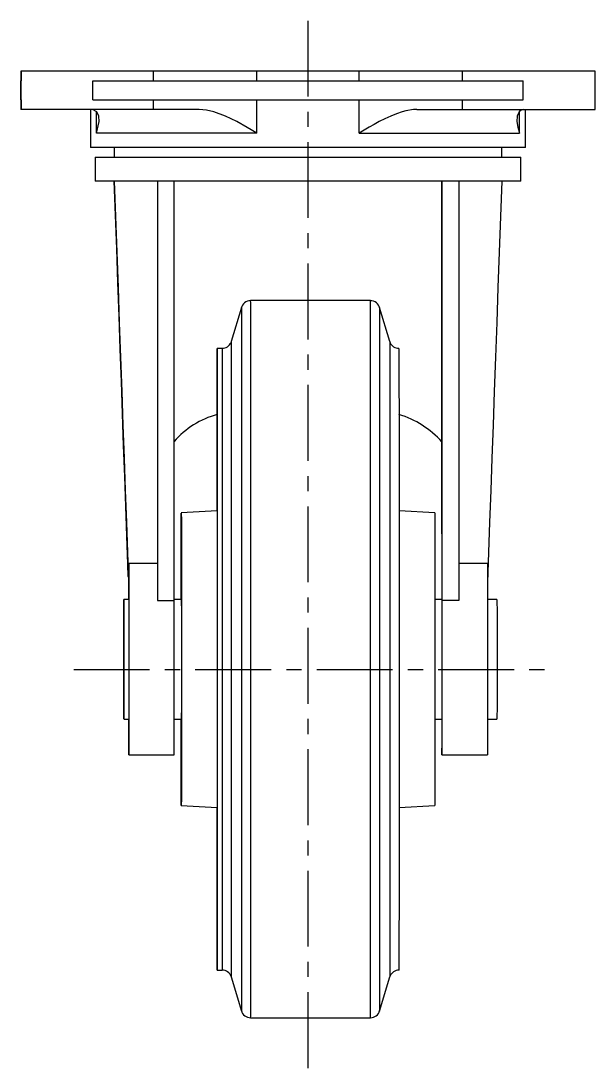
# Model space of a CAD drawing. Extents: x -11 to 576, y -8 to 586.
# Drawn here: x 455.8 to 575.9, y 199.7 to 418.7 of the extents above; entities that cross this region are included whole.
import ezdxf

# ---------------------------------------------------------------- set-up
doc = ezdxf.new("R2010")
doc.units = 0
doc.header["$LTSCALE"] = 0.5
doc.linetypes.add('CENTER', pattern=[50.8, 31.75, -6.35, 6.35, -6.35])
doc.layers.add('MSM_CENTER', color=1, linetype='CENTER')
doc.layers.add('MSM_CONTINUOUS', color=7, linetype='CONTINUOUS')

msp = doc.modelspace()

# ---------------------------------------------------------------- linework, layer by layer
at = {"layer": 'MSM_CENTER'}
for p, q in [((515.86, 199.66), (515.86, 418.66)), ((466.88, 283.05), (565.88, 283.05))]:
    msp.add_line(p, q, dxfattribs=at)
at = {"layer": 'MSM_CONTINUOUS'}
for p, q in [((455.85, 408.16), (455.85, 400.16)), ((575.87, 408.16), (455.85, 408.16)), ((455.87, 408.16), (455.87, 406.16)), ((483.56, 406.16), (483.56, 408.16)), ((505.18, 406.16), (505.18, 408.16)), ((526.56, 406.16), (526.56, 408.16)), ((548.18, 406.16), (548.18, 408.16)), ((575.87, 400.16), (575.87, 408.16)), ((455.85, 402.16), (455.85, 406.16)), ((455.87, 406.16), (455.85, 406.16)), ((455.87, 402.16), (455.87, 406.16)), ((470.87, 402.16), (470.87, 406.16)), ((470.87, 406.16), (560.87, 406.16)), ((560.87, 402.16), (560.87, 406.16)), ((455.87, 402.16), (455.85, 402.16)), ((455.87, 402.16), (455.87, 400.16)), ((470.87, 402.16), (560.87, 402.16)), ((483.56, 400.16), (483.56, 402.16)), ((505.18, 395.16), (505.18, 402.16)), ((526.56, 395.16), (526.56, 402.16)), ((548.18, 400.16), (548.18, 402.16)), ((493.1, 400.16), (455.85, 400.16)), ((470.36, 400.16), (470.36, 392.16)), ((471.73, 399.67), (470.79, 400.16)), ((471.64, 395.16), (471.64, 399.72)), ((472.11, 398.75), (471.73, 399.67)), ((472.19, 397.61), (472.11, 398.75)), ((494.65, 400.02), (493.1, 400.16)), ((496.18, 399.67), (494.65, 400.02)), ((498.64, 398.75), (496.18, 399.67)), ((500.98, 397.61), (498.64, 398.75)), ((533.15, 398.78), (531.95, 398.22)), ((534.35, 399.26), (533.15, 398.78)), ((535.56, 399.67), (534.35, 399.26)), ((536.34, 399.87), (535.56, 399.67)), ((537.89, 400.13), (536.34, 399.87)), ((538.64, 400.16), (537.89, 400.13)), ((538.64, 400.16), (575.87, 400.16)), ((559.62, 398.78), (559.53, 397.61)), ((560, 399.67), (559.62, 398.78)), ((560.41, 400.03), (560, 399.67)), ((560.09, 395.16), (560.09, 399.75)), ((560.94, 400.16), (560.41, 400.03)), ((561.36, 392.16), (561.36, 400.16)), ((471.64, 395.17), (472.19, 397.61)), ((503.11, 396.41), (500.98, 397.61)), ((505.16, 395.17), (503.11, 396.41)), ((528.65, 396.43), (527.61, 395.8)), ((529.7, 397.03), (528.65, 396.43)), ((530.76, 397.61), (529.7, 397.03)), ((531.95, 398.22), (530.76, 397.61)), ((559.53, 397.61), (559.7, 396.43)), ((559.7, 396.43), (560.08, 395.17)), ((471.64, 395.16), (471.64, 395.17)), ((505.18, 395.16), (471.64, 395.16)), ((505.18, 395.16), (505.16, 395.17)), ((526.58, 395.17), (526.56, 395.16)), ((526.56, 395.16), (560.09, 395.16)), ((527.61, 395.8), (526.58, 395.17)), ((560.08, 395.17), (560.09, 395.16)), ((561.36, 392.16), (470.36, 392.16)), ((475.36, 392.16), (475.36, 390.16)), ((556.36, 390.16), (556.36, 392.16)), ((471.36, 390.16), (471.36, 385.16)), ((471.36, 390.16), (560.36, 390.16)), ((560.36, 385.16), (560.36, 390.16)), ((560.36, 385.16), (471.36, 385.16)), ((475.36, 385.16), (475.62, 377.74)), ((475.61, 378.07), (475.36, 385.16)), ((484.36, 385.16), (484.36, 377.75)), ((484.37, 385.16), (484.37, 378.47)), ((487.87, 378.47), (487.87, 385.16)), ((543.85, 385.16), (543.85, 377.72)), ((543.87, 378.47), (543.87, 385.16)), ((547.37, 385.16), (547.37, 378.47)), ((556.36, 385.16), (556.1, 377.74)), ((475.86, 370.99), (475.61, 378.07)), ((475.62, 377.74), (475.89, 370.32)), ((484.36, 377.75), (484.36, 370.36)), ((484.37, 378.47), (484.37, 371.77)), ((487.87, 371.77), (487.87, 378.47)), ((543.85, 377.72), (543.85, 370.3)), ((543.87, 371.77), (543.87, 378.47)), ((547.37, 378.47), (547.37, 371.77)), ((556.1, 377.74), (555.84, 370.32)), ((476.11, 363.94), (475.86, 370.99)), ((475.89, 370.32), (476.15, 362.93)), ((484.36, 370.36), (484.36, 362.99)), ((484.37, 371.77), (484.37, 365.09)), ((487.87, 365.09), (487.87, 371.77)), ((543.85, 370.3), (543.85, 362.92)), ((543.87, 365.09), (543.87, 371.77)), ((547.37, 371.77), (547.37, 365.09)), ((555.84, 370.32), (555.58, 362.93)), ((476.36, 356.94), (476.11, 363.94)), ((484.37, 365.09), (484.37, 358.43)), ((487.87, 358.43), (487.87, 365.09)), ((543.87, 358.43), (543.87, 365.09)), ((547.37, 365.09), (547.37, 358.43)), ((476.15, 362.93), (476.41, 355.6)), ((484.36, 362.99), (484.36, 355.67)), ((543.85, 362.92), (543.85, 355.59)), ((555.58, 362.93), (555.32, 355.6)), ((528.9, 360.16), (503.87, 360.16)), ((503.87, 360.15), (503.87, 360.16)), ((503.88, 359.88), (503.87, 360.15)), ((503.88, 359.26), (503.88, 359.88)), ((503.88, 358.28), (503.88, 359.26)), ((528.9, 360.15), (528.9, 360.16)), ((528.9, 359.88), (528.9, 360.15)), ((528.9, 359.26), (528.9, 359.88)), ((528.9, 358.28), (528.9, 359.26)), ((484.37, 358.43), (484.37, 351.83)), ((487.87, 351.83), (487.87, 358.43)), ((501.96, 358.74), (499.81, 351.59)), ((501.96, 358.74), (501.96, 358.73)), ((501.96, 358.73), (501.96, 358.46)), ((501.96, 358.46), (501.96, 357.85)), ((501.96, 357.85), (501.96, 356.89)), ((503.88, 356.96), (503.88, 358.28)), ((528.9, 356.96), (528.9, 358.28)), ((532.96, 351.59), (530.81, 358.74)), ((530.81, 358.74), (530.81, 358.73)), ((530.81, 358.73), (530.81, 358.46)), ((530.81, 358.46), (530.82, 357.85)), ((530.82, 357.85), (530.82, 356.89)), ((543.87, 351.83), (543.87, 358.43)), ((547.37, 358.43), (547.37, 351.83)), ((476.6, 350.02), (476.36, 356.94)), ((476.41, 355.6), (476.66, 348.34)), ((484.36, 355.67), (484.36, 348.43)), ((501.96, 356.89), (501.96, 355.59)), ((501.96, 355.59), (501.97, 353.96)), ((503.88, 355.29), (503.88, 356.96)), ((503.88, 353.29), (503.88, 355.29)), ((528.91, 355.29), (528.9, 356.96)), ((528.91, 353.29), (528.91, 355.29)), ((530.82, 356.89), (530.82, 355.59)), ((530.82, 355.59), (530.82, 353.96)), ((543.85, 355.59), (543.85, 348.34)), ((555.32, 355.6), (555.06, 348.34)), ((501.97, 353.96), (501.97, 351.99)), ((503.88, 350.96), (503.88, 353.29)), ((528.91, 350.96), (528.91, 353.29)), ((530.82, 353.96), (530.82, 351.99)), ((484.37, 351.83), (484.37, 345.29)), ((487.87, 345.29), (487.87, 351.83)), ((499.81, 351.59), (499.81, 351.54)), ((499.81, 351.54), (499.81, 351.19)), ((499.81, 351.19), (499.82, 350.48)), ((499.82, 350.48), (499.82, 349.43)), ((501.97, 351.99), (501.97, 349.71)), ((503.89, 348.32), (503.88, 350.96)), ((528.91, 348.32), (528.91, 350.96)), ((530.82, 351.99), (530.82, 349.71)), ((532.96, 351.59), (532.96, 351.54)), ((532.96, 351.54), (532.96, 351.19)), ((532.96, 351.19), (532.96, 350.48)), ((532.96, 350.48), (532.96, 349.43)), ((543.87, 345.29), (543.87, 351.83)), ((547.37, 351.83), (547.37, 345.29)), ((476.85, 343.19), (476.6, 350.02)), ((476.66, 348.34), (476.92, 341.17)), ((484.36, 348.43), (484.36, 341.28)), ((497.9, 350.16), (496.87, 350.16)), ((496.87, 350.06), (496.87, 350.15)), ((496.87, 350.15), (496.87, 349.89)), ((496.87, 349.62), (496.87, 350.06)), ((496.87, 349.89), (496.88, 349.27)), ((496.87, 348.82), (496.87, 349.62)), ((496.87, 347.68), (496.87, 348.82)), ((496.88, 349.27), (496.88, 348.3)), ((496.88, 348.3), (496.88, 346.98)), ((497.9, 350.16), (497.9, 350.15)), ((497.9, 350.15), (497.9, 349.89)), ((497.9, 349.89), (497.9, 349.27)), ((497.9, 349.27), (497.9, 348.3)), ((497.9, 348.3), (497.9, 346.98)), ((499.82, 349.43), (499.82, 348.03)), ((501.97, 349.71), (501.97, 347.12)), ((503.89, 345.38), (503.89, 348.32)), ((528.91, 345.38), (528.91, 348.32)), ((530.82, 349.71), (530.83, 347.12)), ((532.96, 349.43), (532.96, 348.03)), ((534.87, 350.16), (534.87, 350.15)), ((534.87, 350.16), (534.87, 350.15)), ((534.87, 350.15), (534.87, 349.89)), ((534.87, 349.89), (534.88, 349.27)), ((534.88, 349.27), (534.88, 348.3)), ((534.88, 348.3), (534.88, 346.98)), ((543.85, 348.34), (543.85, 341.18)), ((555.06, 348.34), (554.81, 341.17)), ((496.86, 344.38), (496.87, 346.2)), ((496.87, 346.2), (496.87, 347.68)), ((496.87, 345.76), (496.87, 346.11)), ((496.87, 346.11), (496.87, 346.11)), ((496.87, 346.11), (496.88, 345.76)), ((496.88, 346.98), (496.88, 345.33)), ((497.9, 346.98), (497.9, 345.33)), ((499.82, 348.03), (499.82, 346.3)), ((499.82, 346.3), (499.82, 344.24)), ((501.97, 347.12), (501.97, 344.23)), ((530.83, 347.12), (530.83, 344.23)), ((532.96, 348.03), (532.97, 346.3)), ((532.97, 346.3), (532.97, 344.24)), ((534.88, 346.98), (534.88, 345.33)), ((484.37, 345.29), (484.37, 338.83)), ((487.87, 338.83), (487.87, 345.29)), ((496.86, 342.24), (496.86, 344.38)), ((496.87, 345.04), (496.87, 345.76)), ((496.87, 343.98), (496.87, 345.04)), ((496.87, 342.57), (496.87, 343.98)), ((496.88, 345.76), (496.88, 345.04)), ((496.88, 345.33), (496.88, 343.35)), ((496.88, 345.04), (496.88, 343.98)), ((496.88, 343.98), (496.88, 342.57)), ((497.9, 345.33), (497.91, 343.35)), ((499.82, 344.24), (499.82, 341.86)), ((501.97, 344.23), (501.97, 341.07)), ((503.89, 342.15), (503.89, 345.38)), ((528.91, 342.15), (528.91, 345.38)), ((530.83, 344.23), (530.83, 341.07)), ((532.97, 344.24), (532.97, 341.86)), ((534.88, 345.33), (534.88, 343.35)), ((543.87, 338.83), (543.87, 345.29)), ((547.37, 345.29), (547.37, 338.83)), ((477.08, 336.46), (476.85, 343.19)), ((496.86, 340.82), (496.87, 342.57)), ((496.86, 339.78), (496.86, 342.24)), ((496.88, 343.35), (496.88, 341.05)), ((496.88, 342.57), (496.88, 340.82)), ((497.91, 343.35), (497.91, 341.05)), ((499.82, 341.86), (499.83, 339.19)), ((503.89, 338.65), (503.89, 342.15)), ((528.91, 338.65), (528.91, 342.15)), ((532.97, 341.86), (532.97, 339.19)), ((534.88, 343.35), (534.88, 341.05)), ((476.92, 341.17), (477.17, 334.12)), ((484.36, 341.28), (484.36, 334.25)), ((496.86, 338.75), (496.86, 340.82)), ((496.86, 337.03), (496.86, 339.78)), ((496.88, 341.05), (496.89, 338.45)), ((496.88, 340.82), (496.88, 338.75)), ((497.91, 341.05), (497.91, 338.45)), ((501.97, 341.07), (501.97, 337.63)), ((530.83, 341.07), (530.83, 337.63)), ((534.88, 341.05), (534.89, 338.45)), ((543.85, 341.18), (543.85, 334.13)), ((554.81, 341.17), (554.56, 334.12)), ((484.37, 338.83), (484.37, 332.48)), ((487.87, 332.48), (487.87, 338.83)), ((496.86, 336.36), (496.86, 338.75)), ((496.88, 338.75), (496.88, 336.36)), ((496.89, 338.45), (496.89, 335.55)), ((497.91, 338.45), (497.91, 335.55)), ((499.83, 339.19), (499.83, 336.22)), ((501.97, 337.63), (501.98, 333.95)), ((503.89, 334.9), (503.89, 338.65)), ((528.92, 334.9), (528.91, 338.65)), ((530.83, 337.63), (530.83, 333.95)), ((532.97, 339.19), (532.97, 336.22)), ((534.89, 338.45), (534.89, 335.55)), ((543.87, 332.48), (543.87, 338.83)), ((547.37, 338.83), (547.37, 332.48)), ((477.32, 329.86), (477.08, 336.46)), ((496.86, 334), (496.86, 337.03)), ((496.86, 333.67), (496.86, 336.36)), ((496.88, 336.36), (496.89, 333.67)), ((496.89, 335.55), (496.89, 332.38)), ((497.91, 335.55), (497.91, 332.38)), ((499.83, 336.22), (499.83, 332.98)), ((532.97, 336.22), (532.97, 332.98)), ((534.89, 335.55), (534.89, 332.38)), ((477.17, 334.12), (477.41, 327.2)), ((484.36, 334.25), (484.36, 327.35)), ((496.86, 330.7), (496.86, 334)), ((496.86, 330.7), (496.86, 333.67)), ((496.89, 333.67), (496.89, 330.7)), ((499.83, 332.98), (499.83, 329.49)), ((501.98, 333.95), (501.98, 330.04)), ((503.89, 330.91), (503.89, 334.9)), ((528.92, 330.91), (528.92, 334.9)), ((530.83, 333.95), (530.83, 330.04)), ((532.97, 332.98), (532.97, 329.49)), ((543.85, 334.13), (543.85, 327.22)), ((554.56, 334.12), (554.31, 327.2)), ((484.37, 332.48), (484.37, 326.25)), ((487.87, 326.25), (487.87, 332.48)), ((496.86, 327.15), (496.86, 330.7)), ((496.86, 327.46), (496.86, 330.7)), ((496.89, 332.38), (496.89, 328.95)), ((496.89, 330.7), (496.89, 327.46)), ((497.91, 332.38), (497.91, 328.95)), ((503.89, 326.7), (503.89, 330.91)), ((528.92, 326.7), (528.92, 330.91)), ((534.89, 332.38), (534.89, 328.95)), ((543.87, 326.25), (543.87, 332.48)), ((547.37, 332.48), (547.37, 326.25)), ((477.55, 323.4), (477.32, 329.86)), ((496.89, 328.95), (496.89, 325.29)), ((497.91, 328.95), (497.91, 325.29)), ((499.83, 329.49), (499.83, 325.76)), ((501.98, 330.04), (501.98, 325.91)), ((530.83, 330.04), (530.83, 325.91)), ((532.97, 329.49), (532.97, 325.76)), ((534.89, 328.95), (534.89, 325.29)), ((477.41, 327.2), (477.65, 320.44)), ((484.36, 327.35), (484.37, 320.6)), ((496.86, 323.97), (496.86, 327.46)), ((496.86, 323.37), (496.86, 327.15)), ((496.89, 327.46), (496.89, 323.97)), ((503.89, 322.29), (503.89, 326.7)), ((528.92, 322.29), (528.92, 326.7)), ((543.85, 327.22), (543.86, 320.46)), ((554.31, 327.2), (554.08, 320.44)), ((484.37, 326.25), (484.37, 320.15)), ((487.87, 320.15), (487.87, 326.25)), ((496.89, 325.29), (496.89, 321.4)), ((497.91, 325.29), (497.91, 321.4)), ((499.83, 325.76), (499.83, 321.81)), ((501.98, 325.91), (501.98, 321.58)), ((530.83, 325.91), (530.83, 321.58)), ((532.97, 325.76), (532.98, 321.81)), ((534.89, 325.29), (534.89, 321.4)), ((543.87, 320.15), (543.87, 326.25)), ((547.37, 326.25), (547.37, 320.15)), ((477.77, 317.1), (477.55, 323.4)), ((496.85, 319.38), (496.86, 323.37)), ((496.86, 320.25), (496.86, 323.97)), ((496.89, 323.97), (496.89, 320.25)), ((503.9, 317.7), (503.89, 322.29)), ((528.92, 317.7), (528.92, 322.29)), ((477.65, 320.44), (477.89, 313.85)), ((484.37, 320.6), (484.37, 314.03)), ((484.37, 320.15), (484.37, 314.21)), ((487.87, 314.21), (487.87, 320.15)), ((496.86, 316.33), (496.86, 320.25)), ((496.89, 321.4), (496.89, 317.32)), ((496.89, 320.25), (496.89, 316.33)), ((497.91, 321.4), (497.92, 317.32)), ((499.83, 321.81), (499.83, 317.67)), ((501.98, 321.58), (501.98, 317.09)), ((530.83, 321.58), (530.83, 317.09)), ((532.98, 321.81), (532.98, 317.67)), ((534.89, 321.4), (534.89, 317.32)), ((543.86, 320.46), (543.86, 313.87)), ((543.87, 314.21), (543.87, 320.15)), ((547.37, 320.15), (547.37, 314.21)), ((554.08, 320.44), (553.84, 313.85)), ((496.85, 316.17), (496.85, 319.38)), ((499.83, 317.67), (499.83, 313.36)), ((503.9, 312.96), (503.9, 317.7)), ((528.92, 312.96), (528.92, 317.7)), ((532.98, 317.67), (532.98, 313.36)), ((477.99, 310.98), (477.77, 317.1)), ((496.89, 316.17), (489.37, 315.77)), ((489.37, 315.37), (489.37, 315.73)), ((489.37, 315.73), (489.37, 315.73)), ((489.37, 315.73), (489.37, 315.37)), ((489.37, 314.66), (489.37, 315.37)), ((489.37, 315.37), (489.38, 314.66)), ((496.86, 316.17), (496.86, 316.33)), ((496.89, 317.32), (496.89, 313.06)), ((496.89, 316.33), (496.89, 312.23)), ((497.92, 317.32), (497.92, 313.06)), ((501.98, 317.09), (501.98, 312.44)), ((530.83, 317.09), (530.83, 312.44)), ((534.89, 317.32), (534.89, 313.06)), ((542.37, 315.77), (534.89, 316.17)), ((542.37, 315.77), (542.37, 315.73)), ((542.37, 315.73), (542.37, 315.37)), ((542.37, 315.37), (542.38, 314.66)), ((477.89, 313.85), (478.12, 307.46)), ((484.37, 314.21), (484.38, 308.44)), ((484.37, 314.03), (484.37, 307.66)), ((487.88, 308.44), (487.87, 314.21)), ((489.37, 313.6), (489.37, 314.66)), ((489.37, 312.21), (489.37, 313.6)), ((489.38, 314.66), (489.38, 313.6)), ((489.38, 313.6), (489.38, 312.21)), ((499.83, 313.36), (499.83, 308.89)), ((532.98, 313.36), (532.98, 308.89)), ((542.38, 314.66), (542.38, 313.6)), ((542.38, 313.6), (542.38, 312.21)), ((543.86, 313.87), (543.86, 307.47)), ((543.88, 308.44), (543.87, 314.21)), ((547.37, 314.21), (547.38, 308.44)), ((553.84, 313.85), (553.62, 307.46)), ((489.37, 310.5), (489.37, 312.21)), ((489.38, 312.21), (489.38, 310.5)), ((496.89, 313.06), (496.89, 308.64)), ((496.89, 312.23), (496.89, 307.96)), ((497.92, 313.06), (497.92, 308.64)), ((501.98, 312.44), (501.98, 307.66)), ((503.9, 308.09), (503.9, 312.96)), ((528.92, 308.09), (528.92, 312.96)), ((530.83, 312.44), (530.84, 307.66)), ((534.89, 313.06), (534.89, 308.64)), ((542.38, 312.21), (542.38, 310.5)), ((478.2, 305.05), (477.99, 310.98)), ((489.37, 308.49), (489.37, 310.5)), ((489.38, 310.5), (489.38, 308.49)), ((499.83, 308.89), (499.83, 304.3)), ((532.98, 308.89), (532.98, 304.3)), ((542.38, 310.5), (542.38, 308.49)), ((478.12, 307.46), (478.34, 301.28)), ((484.37, 307.66), (484.37, 305.16)), ((484.38, 308.44), (484.38, 302.85)), ((487.88, 302.85), (487.88, 308.44)), ((489.37, 308.38), (489.37, 308.65)), ((489.37, 308.65), (489.37, 308.56)), ((489.37, 308.56), (489.37, 308.12)), ((489.37, 306.21), (489.37, 308.49)), ((489.37, 307.77), (489.37, 308.38)), ((489.37, 308.12), (489.38, 307.33)), ((489.37, 306.8), (489.37, 307.77)), ((489.37, 305.51), (489.37, 306.8)), ((489.38, 308.49), (489.38, 306.21)), ((489.38, 307.33), (489.38, 306.2)), ((496.89, 308.64), (496.89, 304.1)), ((496.89, 307.96), (496.89, 303.57)), ((497.92, 308.64), (497.92, 304.1)), ((501.98, 307.66), (501.98, 302.77)), ((503.9, 303.11), (503.9, 308.09)), ((528.92, 303.11), (528.92, 308.09)), ((530.84, 307.66), (530.84, 302.77)), ((534.89, 308.64), (534.89, 304.1)), ((542.38, 308.49), (542.38, 306.21)), ((543.86, 307.47), (543.86, 301.27)), ((543.88, 302.85), (543.88, 308.44)), ((547.38, 308.44), (547.38, 302.85)), ((553.62, 307.46), (553.4, 301.28)), ((478.29, 302.46), (478.2, 305.05)), ((484.37, 305.16), (478.37, 305.16)), ((478.37, 305.07), (478.37, 305.15)), ((478.37, 305.15), (478.37, 304.85)), ((478.37, 304.64), (478.37, 305.07)), ((478.37, 304.85), (478.37, 304.2)), ((478.37, 303.85), (478.37, 304.64)), ((484.37, 305.16), (484.37, 305.08)), ((484.37, 305.08), (484.37, 304.64)), ((484.37, 304.64), (484.38, 303.85)), ((489.36, 303.69), (489.37, 306.21)), ((489.37, 303.92), (489.37, 305.51)), ((489.38, 306.21), (489.38, 303.69)), ((489.38, 306.2), (489.38, 304.75)), ((489.38, 304.75), (489.38, 303.01)), ((542.38, 306.21), (542.38, 303.69)), ((553.37, 305.16), (547.38, 305.16)), ((553.37, 305.16), (553.37, 305.15)), ((553.37, 305.15), (553.37, 304.85)), ((553.37, 304.85), (553.37, 304.2)), ((478.37, 304.2), (478.38, 303.21)), ((478.37, 302.72), (478.37, 303.85)), ((478.37, 301.28), (478.37, 302.72)), ((478.38, 303.21), (478.38, 301.88)), ((484.38, 303.85), (484.38, 302.71)), ((484.38, 302.85), (484.38, 297.47)), ((484.38, 302.71), (484.38, 301.25)), ((487.88, 297.47), (487.88, 302.85)), ((489.36, 300.94), (489.36, 303.69)), ((489.37, 302.03), (489.37, 303.92)), ((489.38, 303.69), (489.38, 300.94)), ((489.38, 303.01), (489.38, 300.99)), ((496.89, 304.1), (496.89, 299.46)), ((496.89, 303.57), (496.89, 299.06)), ((497.92, 304.1), (497.92, 299.46)), ((499.83, 304.3), (499.83, 299.61)), ((501.98, 302.77), (501.98, 297.8)), ((503.9, 298.04), (503.9, 303.11)), ((528.92, 298.04), (528.92, 303.11)), ((530.84, 302.77), (530.84, 297.8)), ((532.98, 304.3), (532.98, 299.61)), ((534.89, 304.1), (534.89, 299.46)), ((542.38, 303.69), (542.38, 300.94)), ((543.88, 297.47), (543.88, 302.85)), ((547.38, 302.85), (547.38, 297.47)), ((553.37, 304.2), (553.38, 303.21)), ((553.38, 303.21), (553.38, 301.88)), ((478.37, 301.28), (478.34, 301.28)), ((478.37, 301.17), (478.37, 301.28)), ((478.37, 301.05), (478.37, 301.17)), ((478.37, 300.94), (478.37, 301.05)), ((478.37, 300.82), (478.37, 300.94)), ((478.37, 300.7), (478.37, 300.82)), ((478.37, 300.59), (478.37, 300.7)), ((478.37, 300.47), (478.37, 300.59)), ((478.37, 300.34), (478.37, 300.47)), ((478.37, 298.45), (478.37, 300.34)), ((478.38, 301.88), (478.38, 300.25)), ((478.38, 300.25), (478.38, 298.35)), ((484.38, 301.25), (484.38, 299.49)), ((489.36, 298.02), (489.36, 300.94)), ((489.37, 299.9), (489.37, 302.03)), ((489.38, 300.99), (489.38, 298.74)), ((489.38, 300.94), (489.38, 298.02)), ((542.38, 300.94), (542.38, 298.02)), ((543.86, 301.27), (543.86, 297.66)), ((553.38, 301.88), (553.38, 300.25)), ((553.38, 301.28), (553.4, 301.28)), ((553.39, 300.82), (553.38, 300.7)), ((553.38, 300.7), (553.38, 300.59)), ((553.38, 300.59), (553.38, 300.58)), ((553.38, 300.25), (553.38, 298.35)), ((553.4, 301.16), (553.39, 301.05)), ((553.39, 301.05), (553.39, 300.94)), ((553.39, 300.94), (553.39, 300.82)), ((553.4, 301.28), (553.4, 301.16)), ((478.37, 297.66), (478.37, 298.45)), ((478.38, 298.35), (478.38, 296.21)), ((484.38, 299.49), (484.38, 297.47)), ((489.36, 297.66), (489.36, 298.02)), ((489.37, 297.66), (489.37, 299.9)), ((489.38, 298.74), (489.38, 296.28)), ((489.38, 298.02), (489.38, 294.94)), ((496.89, 299.46), (496.89, 294.74)), ((496.89, 299.06), (496.89, 294.47)), ((497.92, 299.46), (497.92, 294.74)), ((499.83, 299.61), (499.83, 294.83)), ((503.9, 292.92), (503.9, 298.04)), ((528.92, 292.92), (528.92, 298.04)), ((532.98, 299.61), (532.98, 294.83)), ((534.89, 299.46), (534.89, 294.74)), ((542.38, 298.02), (542.38, 294.94)), ((553.38, 298.35), (553.38, 296.21)), ((478.37, 297.66), (477.37, 297.66)), ((477.37, 297.56), (477.37, 297.65)), ((477.37, 297.65), (477.37, 297.38)), ((477.37, 297.11), (477.37, 297.56)), ((477.37, 297.38), (477.37, 296.76)), ((477.37, 296.32), (477.37, 297.11)), ((477.37, 296.76), (477.38, 295.81)), ((477.37, 295.21), (477.37, 296.32)), ((477.38, 295.81), (477.38, 294.55)), ((478.38, 296.21), (478.38, 293.86)), ((484.38, 297.47), (487.88, 297.47)), ((489.37, 297.66), (487.88, 297.66)), ((487.88, 295.19), (487.88, 297.47)), ((489.37, 297.66), (489.37, 297.65)), ((489.37, 297.65), (489.37, 297.38)), ((489.37, 297.38), (489.37, 296.76)), ((489.37, 296.76), (489.38, 295.81)), ((489.38, 296.28), (489.38, 293.65)), ((489.38, 295.81), (489.38, 294.55)), ((501.98, 297.8), (501.98, 292.77)), ((530.84, 297.8), (530.84, 292.77)), ((543.87, 297.66), (542.38, 297.66)), ((547.38, 297.47), (543.88, 297.47)), ((543.88, 295.19), (543.88, 297.47)), ((555.37, 297.66), (553.38, 297.66)), ((553.38, 296.21), (553.38, 293.86)), ((555.37, 297.66), (555.37, 297.65)), ((555.37, 297.65), (555.37, 297.38)), ((555.37, 297.38), (555.37, 296.76)), ((555.37, 296.76), (555.38, 295.81)), ((555.38, 295.81), (555.38, 294.55)), ((477.37, 293.81), (477.37, 295.21)), ((477.37, 292.16), (477.37, 293.81)), ((477.38, 294.55), (477.38, 293.02)), ((478.38, 293.86), (478.38, 291.36)), ((487.88, 292.73), (487.88, 295.19)), ((489.38, 294.94), (489.38, 291.74)), ((489.38, 294.55), (489.38, 293.02)), ((489.38, 293.65), (489.38, 290.89)), ((496.89, 294.74), (496.89, 289.96)), ((496.89, 294.47), (496.89, 289.83)), ((497.92, 294.74), (497.92, 289.96)), ((499.83, 294.83), (499.83, 290.01)), ((532.98, 294.83), (532.98, 290.01)), ((534.89, 294.74), (534.89, 289.96)), ((542.38, 294.94), (542.38, 291.74)), ((543.88, 292.73), (543.88, 295.19)), ((553.38, 293.86), (553.38, 291.36)), ((555.38, 294.55), (555.38, 293.02)), ((477.37, 290.31), (477.37, 292.16)), ((477.38, 293.02), (477.38, 291.26)), ((478.38, 291.36), (478.38, 288.75)), ((487.88, 290.12), (487.88, 292.73)), ((489.38, 293.02), (489.38, 291.26)), ((489.38, 291.74), (489.38, 288.47)), ((501.98, 292.77), (501.98, 287.7)), ((503.9, 287.75), (503.9, 292.92)), ((528.92, 287.75), (528.92, 292.92)), ((530.84, 292.77), (530.84, 287.7)), ((542.38, 291.74), (542.38, 288.47)), ((543.88, 290.12), (543.88, 292.73)), ((553.38, 291.36), (553.38, 288.75)), ((555.38, 293.02), (555.38, 291.26)), ((477.37, 288.31), (477.37, 290.31)), ((477.38, 291.26), (477.38, 289.33)), ((477.38, 289.33), (477.38, 287.28)), ((487.88, 287.43), (487.88, 290.12)), ((489.38, 291.26), (489.38, 289.33)), ((489.38, 290.89), (489.38, 288.05)), ((489.38, 289.33), (489.38, 287.28)), ((496.89, 289.96), (496.89, 285.16)), ((496.89, 289.83), (496.89, 285.16)), ((497.92, 289.96), (497.92, 285.16)), ((499.83, 290.01), (499.83, 285.16)), ((532.98, 290.01), (532.98, 285.16)), ((534.89, 289.96), (534.89, 285.16)), ((543.88, 287.43), (543.88, 290.12)), ((555.38, 291.26), (555.38, 289.33)), ((555.38, 289.33), (555.38, 287.28)), ((477.37, 286.22), (477.37, 288.31)), ((477.38, 287.28), (477.38, 285.16)), ((478.38, 288.75), (478.38, 286.07)), ((487.88, 284.69), (487.88, 287.43)), ((489.38, 288.47), (489.38, 285.16)), ((489.38, 288.05), (489.38, 285.16)), ((489.38, 287.28), (489.38, 285.16)), ((501.98, 287.7), (501.98, 282.62)), ((503.9, 282.57), (503.9, 287.75)), ((528.92, 282.57), (528.92, 287.75)), ((530.84, 287.7), (530.84, 282.62)), ((542.38, 288.47), (542.38, 285.16)), ((543.88, 284.69), (543.88, 287.43)), ((553.38, 288.75), (553.38, 286.07)), ((555.38, 287.28), (555.38, 285.16)), ((477.37, 284.1), (477.37, 286.22)), ((477.38, 285.16), (477.38, 283.05)), ((478.38, 286.07), (478.38, 283.37)), ((489.38, 285.16), (489.38, 283.05)), ((489.38, 285.16), (489.38, 281.85)), ((489.38, 285.16), (489.38, 282.27)), ((496.89, 285.16), (496.89, 280.36)), ((496.89, 285.16), (496.89, 280.49)), ((497.92, 285.16), (497.92, 280.36)), ((499.83, 285.16), (499.83, 280.31)), ((532.98, 285.16), (532.98, 280.31)), ((534.89, 285.16), (534.89, 280.36)), ((542.38, 285.16), (542.38, 281.85)), ((553.38, 286.07), (553.38, 283.37)), ((555.38, 285.16), (555.38, 283.05)), ((477.37, 282.01), (477.37, 284.1)), ((477.38, 283.05), (477.38, 281)), ((478.38, 283.37), (478.38, 280.71)), ((487.88, 281.95), (487.88, 284.69)), ((489.38, 283.05), (489.38, 281)), ((501.98, 282.62), (501.98, 277.56)), ((503.9, 277.41), (503.9, 282.57)), ((528.92, 277.41), (528.92, 282.57)), ((530.84, 282.62), (530.84, 277.56)), ((543.88, 281.95), (543.88, 284.69)), ((553.38, 283.37), (553.38, 280.71)), ((555.38, 283.05), (555.38, 281)), ((477.37, 280.01), (477.37, 282.01)), ((477.38, 281), (477.38, 279.07)), ((478.38, 280.71), (478.38, 278.12)), ((487.88, 279.28), (487.88, 281.95)), ((489.38, 282.27), (489.38, 279.43)), ((489.38, 281.85), (489.38, 278.58)), ((489.38, 281), (489.38, 279.07)), ((496.89, 280.49), (496.89, 275.85)), ((496.89, 280.36), (496.89, 275.59)), ((497.92, 280.36), (497.92, 275.59)), ((534.89, 280.36), (534.89, 275.59)), ((542.38, 281.85), (542.38, 278.58)), ((543.88, 279.28), (543.88, 281.95)), ((553.38, 280.71), (553.38, 278.12)), ((555.38, 281), (555.38, 279.07)), ((477.37, 278.16), (477.37, 280.01)), ((477.37, 276.51), (477.37, 278.16)), ((477.38, 279.07), (477.38, 277.31)), ((487.88, 276.72), (487.88, 279.28)), ((489.38, 279.43), (489.38, 276.67)), ((489.38, 279.07), (489.38, 277.31)), ((489.38, 278.58), (489.38, 275.39)), ((499.83, 280.31), (499.83, 275.49)), ((532.98, 280.31), (532.98, 275.49)), ((542.38, 278.58), (542.38, 275.39)), ((543.88, 276.72), (543.88, 279.28)), ((555.38, 279.07), (555.38, 277.31)), ((477.37, 275.11), (477.37, 276.51)), ((477.38, 277.31), (477.38, 275.78)), ((478.38, 278.12), (478.38, 275.67)), ((487.88, 274.32), (487.88, 276.72)), ((489.38, 277.31), (489.38, 275.78)), ((489.38, 276.67), (489.38, 274.04)), ((501.98, 277.56), (501.98, 272.53)), ((503.9, 272.28), (503.9, 277.41)), ((528.92, 272.28), (528.92, 277.41)), ((530.84, 277.56), (530.84, 272.53)), ((543.88, 274.32), (543.88, 276.72)), ((553.38, 278.12), (553.38, 275.67)), ((555.38, 277.31), (555.38, 275.78)), ((477.37, 274), (477.37, 275.11)), ((477.38, 274.52), (477.37, 273.56)), ((477.37, 273.21), (477.37, 274)), ((477.38, 275.78), (477.38, 274.52)), ((478.38, 275.67), (478.38, 273.39)), ((487.88, 272.12), (487.88, 274.32)), ((489.38, 274.52), (489.37, 273.56)), ((489.38, 275.78), (489.38, 274.52)), ((489.38, 275.39), (489.38, 272.31)), ((489.38, 274.04), (489.38, 271.58)), ((496.89, 275.85), (496.89, 271.26)), ((496.89, 275.59), (496.89, 270.87)), ((497.92, 275.59), (497.92, 270.87)), ((499.83, 275.49), (499.83, 270.72)), ((532.98, 275.49), (532.98, 270.72)), ((534.89, 275.59), (534.89, 270.87)), ((542.38, 275.39), (542.38, 272.31)), ((543.88, 272.12), (543.88, 274.32)), ((553.38, 275.67), (553.38, 273.39)), ((555.38, 274.52), (555.37, 273.56)), ((555.38, 275.78), (555.38, 274.52)), ((477.37, 273.56), (477.37, 272.94)), ((477.37, 272.76), (477.37, 273.21)), ((477.37, 272.94), (477.37, 272.67)), ((477.37, 272.67), (477.37, 272.76)), ((477.37, 272.66), (478.37, 272.66)), ((478.37, 271.42), (478.37, 272.66)), ((478.38, 273.39), (478.38, 271.32)), ((487.88, 272.66), (489.37, 272.66)), ((487.88, 270.17), (487.88, 272.12)), ((489.36, 272.31), (489.36, 272.66)), ((489.36, 269.38), (489.36, 272.31)), ((489.37, 273.56), (489.37, 272.94)), ((489.37, 272.94), (489.37, 272.67)), ((489.37, 272.67), (489.37, 272.66)), ((489.37, 270.43), (489.37, 272.66)), ((489.38, 272.31), (489.38, 269.38)), ((489.38, 271.58), (489.38, 269.33)), ((501.98, 272.53), (501.98, 267.55)), ((503.9, 267.21), (503.9, 272.28)), ((528.92, 267.21), (528.92, 272.28)), ((530.84, 272.53), (530.84, 267.55)), ((542.38, 272.66), (543.87, 272.66)), ((542.38, 272.31), (542.38, 269.38)), ((543.87, 272.66), (543.87, 269.23)), ((543.88, 270.17), (543.88, 272.12)), ((553.38, 273.39), (553.38, 271.32)), ((553.38, 272.66), (555.37, 272.66)), ((555.37, 273.56), (555.37, 272.94)), ((555.37, 272.94), (555.37, 272.67)), ((555.37, 272.67), (555.37, 272.66)), ((478.37, 269.59), (478.37, 271.42)), ((478.37, 268.04), (478.37, 269.59)), ((478.38, 271.32), (478.38, 269.5)), ((478.38, 269.5), (478.38, 267.97)), ((487.88, 268.5), (487.88, 270.17)), ((489.36, 266.64), (489.36, 269.38)), ((489.37, 268.29), (489.37, 270.43)), ((489.38, 269.38), (489.38, 266.64)), ((496.89, 271.26), (496.89, 266.76)), ((496.89, 270.87), (496.89, 266.22)), ((497.92, 270.87), (497.92, 266.22)), ((499.83, 270.72), (499.83, 266.03)), ((532.98, 270.72), (532.98, 266.03)), ((534.89, 270.87), (534.89, 266.22)), ((542.38, 269.38), (542.38, 266.64)), ((543.88, 268.5), (543.88, 270.17)), ((553.38, 271.32), (553.38, 269.5)), ((553.38, 269.5), (553.38, 267.97)), ((478.37, 266.81), (478.37, 268.04)), ((478.38, 267.97), (478.38, 266.75)), ((487.88, 267.14), (487.88, 268.5)), ((489.37, 266.41), (489.37, 268.29)), ((489.38, 269.33), (489.38, 267.32)), ((489.38, 267.32), (489.38, 265.57)), ((501.98, 267.55), (501.98, 262.67)), ((503.9, 262.23), (503.9, 267.21)), ((528.92, 262.23), (528.92, 267.21)), ((530.84, 267.55), (530.84, 262.67)), ((543.87, 269.23), (543.87, 267.73)), ((543.87, 267.73), (543.87, 266.55)), ((543.88, 267.14), (543.88, 268.5)), ((553.38, 267.97), (553.38, 266.75)), ((478.37, 265.91), (478.37, 266.81)), ((478.38, 266.75), (478.37, 265.87)), ((478.37, 265.35), (478.37, 265.91)), ((478.37, 265.87), (478.37, 265.34)), ((478.37, 265.16), (478.37, 265.35)), ((478.37, 265.34), (478.37, 265.16)), ((478.37, 265.16), (487.87, 265.16)), ((487.87, 266.12), (487.88, 267.14)), ((487.87, 265.47), (487.87, 266.12)), ((487.87, 265.18), (487.87, 265.47)), ((487.87, 265.16), (487.87, 265.18)), ((489.37, 264.11), (489.36, 266.64)), ((489.37, 264.81), (489.37, 266.41)), ((489.38, 266.64), (489.38, 264.11)), ((489.38, 265.57), (489.38, 264.13)), ((496.89, 266.76), (496.89, 262.36)), ((496.89, 266.22), (496.89, 261.68)), ((497.92, 266.22), (497.92, 261.68)), ((499.83, 266.03), (499.83, 261.43)), ((532.98, 266.03), (532.98, 261.43)), ((534.89, 266.22), (534.89, 261.68)), ((542.38, 266.64), (542.38, 264.11)), ((543.87, 266.12), (543.88, 267.14)), ((543.87, 266.55), (543.87, 265.72)), ((543.87, 265.47), (543.87, 266.12)), ((543.87, 265.72), (543.87, 265.26)), ((543.87, 265.18), (543.87, 265.47)), ((543.87, 265.26), (543.87, 265.18)), ((543.87, 265.16), (553.37, 265.16)), ((553.38, 266.75), (553.37, 265.87)), ((553.37, 265.87), (553.37, 265.34)), ((553.37, 265.34), (553.37, 265.16)), ((489.37, 263.52), (489.37, 264.81)), ((489.37, 261.83), (489.37, 264.11)), ((489.37, 262.56), (489.37, 263.52)), ((489.38, 263), (489.37, 262.21)), ((489.38, 264.13), (489.38, 263)), ((489.38, 264.11), (489.38, 261.83)), ((542.38, 264.11), (542.38, 261.83)), ((489.37, 261.94), (489.37, 262.56)), ((489.37, 262.21), (489.37, 261.76)), ((489.37, 261.67), (489.37, 261.94)), ((489.37, 259.83), (489.37, 261.83)), ((489.37, 261.76), (489.37, 261.67)), ((489.38, 261.83), (489.38, 259.83)), ((496.89, 262.36), (496.89, 258.1)), ((496.89, 261.68), (496.89, 257.27)), ((497.92, 261.68), (497.92, 257.27)), ((499.83, 261.43), (499.83, 256.97)), ((501.98, 262.67), (501.98, 257.89)), ((503.9, 257.36), (503.9, 262.23)), ((528.92, 257.36), (528.92, 262.23)), ((530.84, 262.67), (530.83, 257.89)), ((532.98, 261.43), (532.98, 256.97)), ((534.89, 261.68), (534.89, 257.27)), ((542.38, 261.83), (542.38, 259.83)), ((489.37, 258.12), (489.37, 259.83)), ((489.38, 259.83), (489.38, 258.12)), ((542.38, 259.83), (542.38, 258.12)), ((489.37, 256.73), (489.37, 258.12)), ((489.37, 255.67), (489.37, 256.73)), ((489.38, 258.12), (489.38, 256.73)), ((489.38, 256.73), (489.38, 255.67)), ((496.89, 258.1), (496.89, 253.99)), ((496.89, 257.27), (496.89, 253.01)), ((497.92, 257.27), (497.92, 253.01)), ((499.83, 256.97), (499.83, 252.65)), ((501.98, 257.89), (501.98, 253.24)), ((503.9, 252.62), (503.9, 257.36)), ((528.92, 252.62), (528.92, 257.36)), ((530.83, 257.89), (530.83, 253.24)), ((532.98, 256.97), (532.98, 252.65)), ((534.89, 257.27), (534.89, 253.01)), ((542.38, 258.12), (542.38, 256.73)), ((542.38, 256.73), (542.38, 255.67)), ((489.38, 255.67), (489.37, 254.95)), ((489.37, 254.95), (489.37, 255.67)), ((489.37, 254.95), (489.37, 254.6)), ((489.37, 254.6), (489.37, 254.95)), ((489.37, 254.6), (489.37, 254.6)), ((489.37, 254.55), (496.89, 254.16)), ((496.85, 250.94), (496.85, 254.16)), ((496.86, 253.99), (496.86, 254.16)), ((534.89, 254.16), (542.37, 254.55)), ((542.38, 255.67), (542.37, 254.95)), ((542.37, 254.95), (542.37, 254.6)), ((542.37, 254.6), (542.37, 254.55)), ((496.86, 250.07), (496.86, 253.99)), ((496.89, 253.99), (496.89, 250.07)), ((496.89, 253.01), (496.89, 248.93)), ((497.92, 253.01), (497.91, 248.93)), ((499.83, 252.65), (499.83, 248.51)), ((501.98, 253.24), (501.98, 248.74)), ((503.89, 248.04), (503.9, 252.62)), ((528.92, 248.04), (528.92, 252.62)), ((530.83, 253.24), (530.83, 248.74)), ((532.98, 252.65), (532.98, 248.51)), ((534.89, 253.01), (534.89, 248.93)), ((496.86, 246.96), (496.85, 250.94)), ((496.86, 246.35), (496.86, 250.07)), ((496.89, 250.07), (496.89, 246.35)), ((496.89, 248.93), (496.89, 245.04)), ((497.91, 248.93), (497.91, 245.04)), ((499.83, 248.51), (499.83, 244.57)), ((501.98, 248.74), (501.98, 244.42)), ((503.89, 243.63), (503.89, 248.04)), ((528.92, 243.63), (528.92, 248.04)), ((530.83, 248.74), (530.83, 244.42)), ((532.98, 248.51), (532.97, 244.57)), ((534.89, 248.93), (534.89, 245.04)), ((496.86, 243.18), (496.86, 246.96)), ((496.86, 242.87), (496.86, 246.35)), ((496.89, 246.35), (496.89, 242.87)), ((496.86, 239.63), (496.86, 243.18)), ((496.89, 245.04), (496.89, 241.37)), ((497.91, 245.04), (497.91, 241.37)), ((499.83, 244.57), (499.83, 240.84)), ((501.98, 244.42), (501.98, 240.29)), ((503.89, 239.42), (503.89, 243.63)), ((528.92, 239.42), (528.92, 243.63)), ((530.83, 244.42), (530.83, 240.29)), ((532.97, 244.57), (532.97, 240.84)), ((534.89, 245.04), (534.89, 241.37)), ((496.86, 239.63), (496.86, 242.87)), ((496.89, 242.87), (496.89, 239.63)), ((496.89, 241.37), (496.89, 237.94)), ((497.91, 241.37), (497.91, 237.94)), ((534.89, 241.37), (534.89, 237.94)), ((496.86, 236.33), (496.86, 239.63)), ((496.86, 236.65), (496.86, 239.63)), ((496.89, 239.63), (496.89, 236.65)), ((499.83, 240.84), (499.83, 237.34)), ((501.98, 240.29), (501.98, 236.37)), ((503.89, 235.43), (503.89, 239.42)), ((528.92, 235.43), (528.92, 239.42)), ((530.83, 240.29), (530.83, 236.37)), ((532.97, 240.84), (532.97, 237.34)), ((496.86, 233.96), (496.86, 236.65)), ((496.89, 236.65), (496.88, 233.96)), ((496.89, 237.94), (496.89, 234.77)), ((497.91, 237.94), (497.91, 234.77)), ((499.83, 237.34), (499.83, 234.1)), ((532.97, 237.34), (532.97, 234.1)), ((534.89, 237.94), (534.89, 234.77)), ((496.86, 233.29), (496.86, 236.33)), ((496.89, 234.77), (496.89, 231.88)), ((497.91, 234.77), (497.91, 231.88)), ((501.98, 236.37), (501.97, 232.69)), ((503.89, 231.67), (503.89, 235.43)), ((528.91, 231.67), (528.92, 235.43)), ((530.83, 236.37), (530.83, 232.69)), ((534.89, 234.77), (534.89, 231.88)), ((496.86, 231.58), (496.86, 233.96)), ((496.86, 230.54), (496.86, 233.29)), ((496.88, 233.96), (496.88, 231.58)), ((499.83, 234.1), (499.83, 231.14)), ((501.97, 232.69), (501.97, 229.26)), ((530.83, 232.69), (530.83, 229.26)), ((532.97, 234.1), (532.97, 231.14)), ((496.86, 229.5), (496.86, 231.58)), ((496.86, 228.09), (496.86, 230.54)), ((496.89, 231.88), (496.88, 229.28)), ((496.88, 231.58), (496.88, 229.5)), ((497.91, 231.88), (497.91, 229.28)), ((499.83, 231.14), (499.82, 228.46)), ((503.89, 228.17), (503.89, 231.67)), ((528.91, 228.17), (528.91, 231.67)), ((532.97, 231.14), (532.97, 228.46)), ((534.89, 231.88), (534.88, 229.28)), ((496.87, 227.76), (496.86, 229.5)), ((496.86, 225.95), (496.86, 228.09)), ((496.88, 229.5), (496.88, 227.76)), ((496.88, 229.28), (496.88, 226.98)), ((497.91, 229.28), (497.91, 226.98)), ((499.82, 228.46), (499.82, 226.09)), ((501.97, 229.26), (501.97, 226.09)), ((503.89, 224.95), (503.89, 228.17)), ((528.91, 224.95), (528.91, 228.17)), ((530.83, 229.26), (530.83, 226.09)), ((532.97, 228.46), (532.97, 226.09)), ((534.88, 229.28), (534.88, 226.98)), ((496.87, 224.13), (496.86, 225.95)), ((496.87, 226.35), (496.87, 227.76)), ((496.87, 225.28), (496.87, 226.35)), ((496.88, 227.76), (496.88, 226.35)), ((496.88, 226.98), (496.88, 225)), ((496.88, 226.35), (496.88, 225.28)), ((497.91, 226.98), (497.9, 225)), ((499.82, 226.09), (499.82, 224.03)), ((501.97, 226.09), (501.97, 223.21)), ((530.83, 226.09), (530.83, 223.21)), ((532.97, 226.09), (532.97, 224.03)), ((534.88, 226.98), (534.88, 225)), ((496.87, 224.57), (496.87, 225.28)), ((496.88, 224.57), (496.87, 224.21)), ((496.87, 224.21), (496.87, 224.57)), ((496.87, 224.21), (496.87, 224.21)), ((496.87, 222.64), (496.87, 224.13)), ((496.88, 225.28), (496.88, 224.57)), ((496.88, 225), (496.88, 223.34)), ((497.9, 225), (497.9, 223.34)), ((499.82, 224.03), (499.82, 222.29)), ((503.89, 222), (503.89, 224.95)), ((528.91, 222), (528.91, 224.95)), ((532.97, 224.03), (532.96, 222.29)), ((534.88, 225), (534.88, 223.34)), ((496.87, 221.5), (496.87, 222.64)), ((496.87, 220.71), (496.87, 221.5)), ((496.88, 223.34), (496.88, 222.03)), ((496.88, 222.03), (496.88, 221.06)), ((497.9, 223.34), (497.9, 222.03)), ((497.9, 222.03), (497.9, 221.06)), ((499.82, 222.29), (499.82, 220.9)), ((501.97, 223.21), (501.97, 220.62)), ((503.88, 219.36), (503.89, 222)), ((528.91, 219.36), (528.91, 222)), ((530.83, 223.21), (530.82, 220.62)), ((532.96, 222.29), (532.96, 220.9)), ((534.88, 223.34), (534.88, 222.03)), ((534.88, 222.03), (534.88, 221.06)), ((496.88, 221.06), (496.87, 220.44)), ((496.87, 220.26), (496.87, 220.71)), ((496.87, 220.44), (496.87, 220.17)), ((496.87, 220.17), (496.87, 220.26)), ((496.87, 220.16), (497.9, 220.16)), ((497.9, 221.06), (497.9, 220.44)), ((497.9, 220.44), (497.9, 220.17)), ((497.9, 220.17), (497.9, 220.16)), ((499.82, 219.84), (499.81, 219.14)), ((499.81, 219.14), (499.81, 218.78)), ((499.82, 220.9), (499.82, 219.84)), ((501.97, 220.62), (501.97, 218.33)), ((503.88, 217.04), (503.88, 219.36)), ((528.91, 217.04), (528.91, 219.36)), ((530.82, 220.62), (530.82, 218.33)), ((532.96, 220.9), (532.96, 219.84)), ((532.96, 219.84), (532.96, 219.14)), ((532.96, 219.14), (532.96, 218.78)), ((534.88, 221.06), (534.87, 220.44)), ((534.87, 220.44), (534.87, 220.17)), ((534.87, 220.17), (534.87, 220.16)), ((534.87, 220.17), (534.87, 220.16)), ((499.81, 218.78), (499.81, 218.74)), ((499.81, 218.74), (501.96, 211.59)), ((501.97, 218.33), (501.97, 216.37)), ((503.88, 215.04), (503.88, 217.04)), ((528.91, 215.04), (528.91, 217.04)), ((530.81, 211.59), (532.96, 218.74)), ((530.82, 218.33), (530.82, 216.37)), ((532.96, 218.78), (532.96, 218.74)), ((501.97, 216.37), (501.96, 214.73)), ((501.96, 214.73), (501.96, 213.43)), ((503.88, 213.37), (503.88, 215.04)), ((528.9, 213.37), (528.91, 215.04)), ((530.82, 216.37), (530.82, 214.73)), ((530.82, 214.73), (530.82, 213.43)), ((501.96, 213.43), (501.96, 212.47)), ((501.96, 212.47), (501.96, 211.86)), ((503.88, 212.04), (503.88, 213.37)), ((528.9, 212.04), (528.9, 213.37)), ((530.82, 212.47), (530.81, 211.86)), ((530.82, 213.43), (530.82, 212.47)), ((501.96, 211.86), (501.96, 211.6)), ((501.96, 211.6), (501.96, 211.59)), ((503.87, 210.17), (503.88, 210.44)), ((503.88, 211.07), (503.88, 212.04)), ((503.88, 210.44), (503.88, 211.07)), ((528.9, 211.07), (528.9, 212.04)), ((528.9, 210.44), (528.9, 211.07)), ((528.9, 210.17), (528.9, 210.44)), ((530.81, 211.86), (530.81, 211.6)), ((530.81, 211.6), (530.81, 211.59)), ((503.87, 210.16), (503.87, 210.17)), ((503.87, 210.16), (528.9, 210.16)), ((528.9, 210.16), (528.9, 210.17))]:
    msp.add_line(p, q, dxfattribs=at)
for centre, radius, start, end in [((503.82, 358.19), 1.94, 88.7534, 168.3911), ((528.95, 358.19), 1.95, 11.5085, 91.7348), ((497.98, 352.06), 1.87, 267.4311, 340.5624), ((534.81, 352.11), 1.92, 200.5231, 271.979), ((501.6, 318.78), 18.18, 105.0506, 139.0681), ((529.21, 317.6), 19.59, 41.6225, 73.2218), ((497.96, 218.22), 1.92, 18.5445, 91.3317), ((534.82, 218.21), 1.93, 87.901, 160.9789), ((503.82, 212.13), 1.94, 193.4, 272.0137), ((528.95, 212.13), 1.94, 268.964, 346.4015)]:
    msp.add_arc(centre, radius, start, end, dxfattribs=at)

doc.saveas('drawing.dxf')
